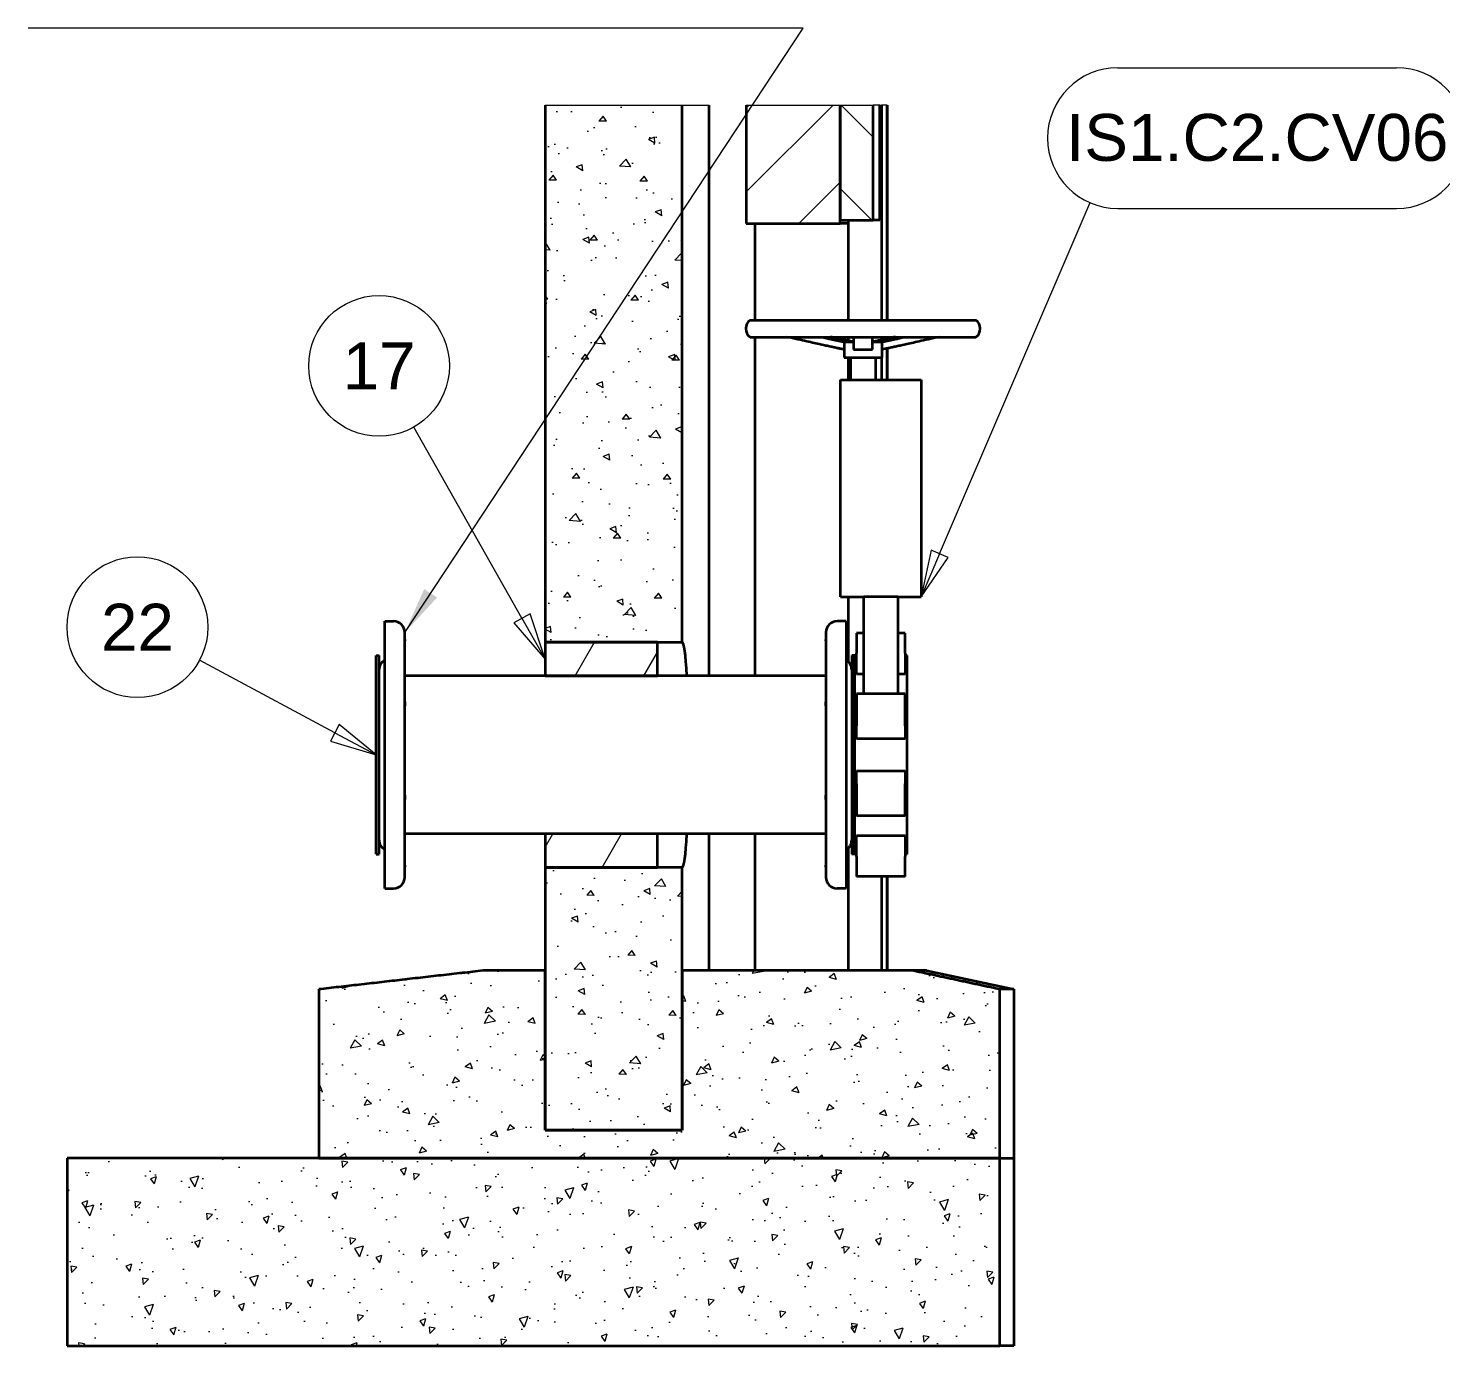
# Model space of a CAD drawing. Header units: millimetres. Extents: x 0 to 42050, y 0 to 29700.
# Drawn here: x 31745 to 35510, y 20480 to 23992 of the extents above; entities that cross this region are included whole.
import ezdxf

# ---------------------------------------------------------------- set-up
doc = ezdxf.new("R2010")
doc.units = ezdxf.units.MM
doc.header["$LTSCALE"] = 50
for name, color, linetype, lineweight in [('Hatch', 7, 'Continuous', 18), ('Symbol', 7, 'Continuous', 18), ('Visible', 7, 'Continuous', 35), ('Visible Narrow', 7, 'Continuous', 18)]:
    doc.layers.add(name, color=color, linetype=linetype, lineweight=lineweight)
doc.styles.add('Note Text', font='arial.ttf')
doc.styles.add('Title', font='arial.ttf')
doc.dimstyles.new('Default - Method 2a$7', dxfattribs={"dimscale": 50, "dimtxt": 3, "dimasz": 2.5, "dimexe": 3, "dimexo": 0.5, "dimgap": 0.7, "dimtad": 0, "dimtoh": 1, "dimdec": 1, "dimrnd": 1e-08, "dimtxsty": 'Title', "dimcen": 0.09, "dimdle": 10, "dimclrd": 256, "dimclre": 256, "dimclrt": 7, "dimazin": 2, "dimtfac": 0.833333, "dimtdec": 1, "dimtmove": 0, "dimatfit": 3, "dimfxl": 1, "dimtolj": 1, "dimlwd": -1, "dimlwe": -1, "dimarcsym": 0})
pattern_1 = [(179.33287, (0, 0), (-109.302, 160.0335), [20.1873, -222.0602]), (124.33287, (0, 0), (-132.929, -157.2129), [16.1498, -177.6481]), (229.7843, (-9.1, 13.34), (-242.231, 2.8206), [17.1566, -188.7221]), (175.5171, (-41.64, -34.12), (-147.6145, 250.4291), [30.281, -333.0903]), (225.9685, (-53.94, -13.25), (-362.2595, 28.4018), [25.7348, -283.0833]), (120.517, (-41.64, -34.12), (-362.2595, 28.4018), [24.2247, -266.4722]), (150.33287, (-48.29, -4.77), (-18.01193, 192.9591), [20.1873, -222.0602]), (95.33287, (-48.29, -4.77), (-192.4807, -73.0563), [16.1498, -177.6481]), (200.7843, (-49.79, 11.3), (-210.4926, 119.9029), [17.1566, -188.7221]), (166.83287, (0, 0), (-71.38033, -54.261), [0, -175.49482, 0, -180.33977, 0, -178.32105]), (136.83287, (0, 0), (-126.99372, -12.51874), [0, -102.8206, 0, -171.45737, 0, -67.96387]), (96.83287, (38.044, -46.43), (-86.3758, 114.98546), [0, -67.29096, 0, -209.9478, 0, -278.58458]), (86.83287, (55.1, -67.25), (-120.3342, 104.3365), [0, -87.47825, 0, -139.42687, 0, -197.83542])]
pattern_2 = [(60, (0, 0), (-137.4815, 79.37505), [])]

# ---------------------------------------------------------------- blocks, each defined once
blk = doc.blocks.new('Balloon19')
at = {"layer": 'Symbol'}
for p, q in [((651.241, 442.282), (644.015, 446.145)), ((651.477, 442.723), (651.005, 441.841)), ((651.241, 442.282), (653.446, 441.103)), ((653.446, 441.103), (651.477, 442.723)), ((651.005, 441.841), (653.446, 441.103))]:
    blk.add_line(p, q, dxfattribs=at)
at = {"layer": 'Symbol', "flags": 128}
blk.add_lwpolyline([(651.005, 441.841), (653.446, 441.103), (651.477, 442.723), (651.005, 441.841)], dxfattribs=at)
at = {"layer": 'Symbol'}
blk.add_circle((640.715, 447.909), 3.75, dxfattribs=at)
blk.add_solid([(651.005, 441.841), (653.446, 441.103), (651.477, 442.723), (651.005, 441.841)], dxfattribs=at)
at = {"layer": 'Symbol', "insert": (640.715, 447.909), "char_height": 2.5, "attachment_point": 5, "style": 'Note Text'}
blk.add_mtext('22', dxfattribs=at)
blk = doc.blocks.new('Balloon20')
at = {"layer": 'Symbol'}
for p, q in [((661.214, 448.382), (655.441, 458.576)), ((661.649, 448.629), (660.779, 448.136)), ((660.779, 448.136), (662.446, 446.207)), ((661.214, 448.382), (662.446, 446.207)), ((662.446, 446.207), (661.649, 448.629))]:
    blk.add_line(p, q, dxfattribs=at)
at = {"layer": 'Symbol', "flags": 128}
blk.add_lwpolyline([(660.779, 448.136), (662.446, 446.207), (661.649, 448.629), (660.779, 448.136)], dxfattribs=at)
at = {"layer": 'Symbol'}
blk.add_circle((653.595, 461.837), 3.75, dxfattribs=at)
blk.add_solid([(660.779, 448.136), (662.446, 446.207), (661.649, 448.629), (660.779, 448.136)], dxfattribs=at)
at = {"layer": 'Symbol', "insert": (653.595, 461.837), "char_height": 2.5, "attachment_point": 5, "style": 'Note Text'}
blk.add_mtext('17', dxfattribs=at)
blk = doc.blocks.new('Balloon44')
at = {"layer": 'Symbol'}
for p, q in [((692.983, 477.73), (707.841, 477.73)), ((683.481, 451.826), (691.51, 470.545)), ((692.983, 470.23), (707.841, 470.23)), ((683.022, 452.023), (682.496, 449.528)), ((683.941, 451.628), (683.022, 452.023)), ((683.481, 451.826), (682.496, 449.528)), ((682.496, 449.528), (683.941, 451.628))]:
    blk.add_line(p, q, dxfattribs=at)
at = {"layer": 'Symbol', "flags": 128}
blk.add_lwpolyline([(683.022, 452.023), (682.496, 449.528), (683.941, 451.628), (683.022, 452.023)], dxfattribs=at)
at = {"layer": 'Symbol'}
blk.add_circle((715.341, 473.98), 3.75, dxfattribs=at)
for centre, start, end in [((692.983, 473.98), 90, 270), ((707.841, 473.98), 270, 90)]:
    blk.add_arc(centre, 3.75, start, end, dxfattribs=at)
blk.add_solid([(683.022, 452.023), (682.496, 449.528), (683.941, 451.628), (683.022, 452.023)], dxfattribs=at)
at = {"layer": 'Symbol', "char_height": 2.5, "attachment_point": 5, "style": 'Note Text'}
for s, insert in [('IS1.C2.CV06', (700.412, 474.001)), ('18', (715.341, 474.001))]:
    blk.add_mtext(s, dxfattribs=dict(at, insert=insert))

msp = doc.modelspace()

# ---------------------------------------------------------------- hatches: boundary and pattern name
at = {"layer": 'Hatch'}
h = msp.add_hatch(dxfattribs=at)
h.set_pattern_fill('AR-CONC', color=256, scale=26.916384, angle=129.33287, style=0)
h.set_pattern_definition(pattern_1)
h.paths.add_polyline_path([(33122.28, 23787.15), (33488.15, 23787.15), (33488.15, 22355.15), (33122.28, 22355.15)])
h = msp.add_hatch(dxfattribs=at)
h.set_pattern_fill('ANSI31', color=256, scale=1270, style=0)
h.set_pattern_definition([(45, (0, 0), (-112.2532, 112.2532), [])])
h.paths.add_polyline_path([(33658.55, 23787.15), (33909.01, 23787.15), (33909.01, 23480.15), (33909.01, 23471.4), (33658.55, 23471.4)])
h = msp.add_hatch(dxfattribs=at)
h.set_pattern_fill('ANSI31', color=256, scale=1270, angle=90.00021, style=0)
h.set_pattern_definition([(135.0002, (0, 0), (-112.2528, -112.2536), [])])
h.paths.add_polyline_path([(33909.01, 23787.15), (33996.67, 23787.15), (33996.67, 23480.15), (33909.01, 23480.15)])
h = msp.add_hatch(dxfattribs=at)
h.set_pattern_fill('ANSI31', color=256, scale=1270, angle=14.99998, style=0)
h.set_pattern_definition(pattern_2)
h.paths.add_polyline_path([(33422.28, 22265.52), (33422.28, 22355.15), (33122.28, 22355.15), (33122.28, 22265.52)])
h = msp.add_hatch(dxfattribs=at)
h.set_pattern_fill('ANSI31', color=256, scale=1270, angle=14.99998, style=0)
h.set_pattern_definition(pattern_2)
h.paths.add_polyline_path([(33422.28, 21755.15), (33422.28, 21844.77), (33122.28, 21844.77), (33122.28, 21755.15)])
h = msp.add_hatch(dxfattribs=at)
h.set_pattern_fill('AR-CONC', color=256, scale=26.916384, angle=129.33287, style=0)
h.set_pattern_definition(pattern_1)
h.paths.add_polyline_path([(33122.28, 21755.15), (33122.28, 21480.15), (33122.28, 21055.15), (33488.15, 21055.15), (33488.15, 21480.15), (33488.15, 21755.15)])
h = msp.add_hatch(dxfattribs=at)
h.set_pattern_fill('AR-CONC', color=256, scale=26.916384, angle=144.33285, style=0)
h.set_pattern_definition([(194.33285, (0, 0), (-146.9973, 126.2911), [20.1873, -222.0602]), (139.33285, (0, 0), (-87.7099, -186.2605), [16.1498, -177.6481]), (244.7843, (-12.25, 10.52), (-234.70725, -59.96945), [17.1566, -188.7221]), (190.51705, (-31.4, -43.73), (-207.4004, 203.6906), [30.281, -333.0903]), (240.9685, (-48.67, -26.76), (-357.2668, -66.3254), [25.7348, -283.0833]), (135.517, (-31.4, -43.73), (-357.2668, -66.3254), [24.2247, -266.4722]), (165.33285, (-45.41, -17.1), (-67.3396, 181.7224), [20.1873, -222.0602]), (110.33285, (-45.4, -17.1), (-167.0137, -120.3845), [16.1498, -177.6481]), (215.7843, (-51.02, -1.96), (-234.35336, 61.3379), [17.1566, -188.7221]), (181.83285, (0, 0), (-54.90435, -70.88667), [0, -175.49482, 0, -180.33977, 0, -178.32105]), (151.83285, (0, 0), (-119.42644, -44.96052), [0, -102.8206, 0, -171.45737, 0, -67.96387]), (111.83285, (48.764, -35), (-113.19301, 88.71177), [0, -67.29096, 0, -209.9478, 0, -278.58458]), (101.83285, (70.63, -50.69), (-143.23814, 69.6366), [0, -87.47825, 0, -139.42687, 0, -197.83542])])
h.paths.add_polyline_path([(32518.77, 20980.15), (34334.78, 20980.15), (34334.78, 21430.15), (34101.61, 21480.15), (33488.15, 21480.15), (33488.15, 21055.15), (33122.28, 21055.15), (33122.28, 21480.15), (32957.18, 21480.15), (32518.77, 21430.15)])
h = msp.add_hatch(dxfattribs=at)
h.set_pattern_fill('AR-CONC', color=256, scale=26.916384, angle=204.33305, style=0)
h.set_pattern_definition([(254.33305, (0, 0), (-182.8697, -64.1585), [20.1873, -222.0602]), (199.33305, (0, 0), (117.452, -169.0889), [16.1498, -177.6481]), (304.7845, (-15.24, -5.35), (-65.41775, -233.2474), [17.1566, -188.7221]), (250.51725, (22.18, -49.05), (-280.1011, -77.7697), [30.281, -333.0903]), (300.9687, (-1.16, -55.53), (-121.1927, -342.5653), [25.7348, -283.0833]), (195.5172, (22.18, -49.05), (-121.1927, -342.5653), [24.2247, -266.4722]), (225.33305, (-7.89, -47.88), (-191.0461, 32.5427), [20.1873, -222.0602]), (170.33305, (-7.89, -47.88), (20.7499, -204.8303), [16.1498, -177.6481]), (275.7845, (-23.81, -45.17), (-170.2962, -172.2876), [17.1566, -188.7221]), (241.83305, (0, 0), (33.93777, -82.99178), [0, -175.49482, 0, -180.33977, 0, -178.32105]), (211.83305, (0, 0), (-20.77584, -125.90667), [0, -102.8206, 0, -171.45737, 0, -67.96387]), (171.83305, (54.69, 24.73), (-133.42297, -53.6726), [0, -67.29096, 0, -209.9478, 0, -278.58458]), (161.83305, (79.22, 35.82), (-131.92582, -89.23003), [0, -87.47825, 0, -139.42687, 0, -197.83542])])
h.paths.add_polyline_path([(31848.58, 20480.15), (34334.78, 20480.15), (34334.78, 20980.15), (32518.77, 20980.15), (31848.58, 20980.15)])

# ---------------------------------------------------------------- linework, layer by layer
at = {"layer": 'Visible', "color": 9, "true_color": 0xc0c0c0}
for p, q in [((33122.28, 23787.15), (33122.28, 22355.15)), ((33488.15, 22355.15), (33488.15, 23787.15)), ((33559.78, 22265.52), (33559.78, 23787.15)), ((33122.28, 22355.15), (33488.15, 22355.15)), ((33559.78, 21480.15), (33559.78, 21844.77)), ((33122.28, 21755.15), (33122.28, 21055.15)), ((33488.15, 21755.15), (33122.28, 21755.15)), ((33488.15, 21055.15), (33488.15, 21755.15)), ((33122.28, 21480.15), (32957.18, 21480.15)), ((33122.28, 21055.15), (33122.28, 21480.15)), ((34101.61, 21480.15), (33488.15, 21480.15)), ((33488.15, 21480.15), (33488.15, 21055.15)), ((34139.17, 21480.15), (34101.61, 21480.15)), ((34139.17, 21480.15), (34371.93, 21430.15)), ((32518.77, 21430.15), (32518.77, 20980.15)), ((34334.78, 20980.15), (34334.78, 21430.15)), ((34371.93, 21430.15), (34334.78, 21430.15)), ((34371.93, 21430.15), (34371.93, 20980.15)), ((33122.28, 21055.15), (33488.15, 21055.15)), ((33488.15, 21055.15), (33122.28, 21055.15)), ((34334.78, 20980.15), (31848.58, 20980.15)), ((31848.58, 20980.15), (31848.58, 20480.15)), ((32518.77, 20980.15), (34334.78, 20980.15)), ((34334.78, 20480.15), (34334.78, 20980.15)), ((34334.78, 20980.15), (34371.93, 20980.15)), ((34334.78, 20980.15), (34371.93, 20980.15)), ((34371.93, 20980.15), (34371.93, 20480.15)), ((31848.58, 20480.15), (34334.78, 20480.15)), ((34371.93, 20480.15), (34334.78, 20480.15))]:
    msp.add_line(p, q, dxfattribs=at)
at = {"layer": 'Visible'}
for p, q in [((33658.55, 23787.15), (33658.55, 23471.4)), ((33909.01, 23471.4), (33909.01, 23787.15)), ((33909.01, 23787.15), (33909.01, 23480.15)), ((33996.67, 23480.15), (33996.67, 23787.15)), ((34014.65, 23480.15), (34014.65, 23787.15)), ((34018.77, 23787.15), (34018.77, 23213.9)), ((34033.86, 23213.9), (34033.86, 23787.15)), ((34034.36, 23787.15), (34034.36, 23213.9)), ((34034.43, 23787.15), (34034.43, 23213.9)), ((33658.55, 23471.4), (33909.01, 23471.4)), ((33682.72, 23213.9), (33682.72, 23471.4)), ((33909.01, 23480.15), (33996.67, 23480.15)), ((33931.35, 23471.4), (33909.01, 23471.4)), ((33931.35, 23213.9), (33931.35, 23480.15)), ((34014.65, 23480.15), (33996.67, 23480.15)), ((33668.97, 23213.9), (34270.59, 23213.9)), ((33668.97, 23168.9), (34270.59, 23168.9)), ((33682.72, 22265.52), (33682.72, 23168.9)), ((33931.35, 23158.61), (33931.35, 23168.9)), ((34018.77, 23168.9), (34018.77, 23160.82)), ((34033.86, 23164.05), (34033.86, 23168.9)), ((34034.36, 23168.9), (34034.36, 23164.16)), ((34034.43, 23168.9), (34034.43, 23164.17)), ((33919.78, 23155.91), (33919.78, 23135.53)), ((33919.78, 23155.91), (33944.78, 23155.91)), ((33919.78, 23135.53), (33919.78, 23113.9)), ((33944.78, 23135.53), (33994.78, 23135.53)), ((33994.78, 23155.91), (34019.78, 23155.91)), ((34019.78, 23155.91), (34019.78, 23135.53)), ((34019.78, 23135.53), (34019.78, 23113.9)), ((34033.86, 23055.15), (34033.86, 23138.37)), ((34034.36, 23138.47), (34034.36, 23055.15)), ((34034.43, 23138.48), (34034.43, 23055.15)), ((33919.78, 23113.9), (34019.78, 23113.9)), ((33931.35, 23055.15), (33931.35, 23113.9)), ((33936.03, 23113.9), (33936.03, 23055.15)), ((34003.53, 23113.9), (34003.53, 23055.15)), ((34018.77, 23113.9), (34018.77, 23055.15)), ((33909.78, 23055.15), (34124.78, 23055.15)), ((33909.78, 22476.4), (33909.78, 23055.15)), ((34124.78, 23055.15), (34124.78, 22476.4)), ((33909.78, 22476.4), (33972.28, 22476.4)), ((33931.35, 22302.46), (33931.35, 22476.4)), ((34062.28, 22476.4), (33972.28, 22476.4)), ((33972.28, 22217.45), (33972.28, 22476.4)), ((34062.28, 22476.4), (34062.28, 22217.45)), ((34062.28, 22476.4), (34124.78, 22476.4)), ((32694.78, 21698.9), (32694.78, 22411.4)), ((32694.78, 22411.4), (32718.53, 22411.4)), ((33924.78, 22411.4), (33901.03, 22411.4)), ((33924.78, 22411.4), (33924.78, 21698.9)), ((32748.53, 22363.05), (32748.53, 22381.4)), ((33871.03, 22381.4), (33871.03, 22363.05)), ((33952.28, 22379.81), (33952.28, 22326.11)), ((33972.28, 22379.81), (33952.28, 22379.81)), ((34082.28, 22379.81), (34062.28, 22379.81)), ((34082.28, 22326.11), (34082.28, 22379.81)), ((32748.53, 22363.05), (32748.53, 22358.87)), ((32748.53, 22196.6), (32748.53, 22358.87)), ((33422.28, 22355.15), (33122.28, 22355.15)), ((33122.28, 22355.15), (33122.28, 22265.52)), ((33422.28, 22265.52), (33422.28, 22355.15)), ((33871.03, 22358.87), (33871.03, 22363.05)), ((33871.03, 22358.87), (33871.03, 22196.6)), ((32672.28, 21790.15), (32672.28, 22320.15)), ((32672.28, 22320.15), (32679.78, 22320.15)), ((32679.78, 21790.15), (32679.78, 22320.15)), ((33939.78, 22320.15), (33939.78, 21790.15)), ((33947.28, 22320.15), (33939.78, 22320.15)), ((33947.28, 22320.15), (33947.28, 21790.15)), ((33947.28, 22320.15), (33947.28, 21790.15)), ((33952.28, 22320.15), (33947.28, 22320.15)), ((33952.28, 22270.4), (33952.28, 22326.11)), ((34082.28, 22326.11), (34082.28, 22270.4)), ((34087.28, 22320.15), (34082.28, 22320.15)), ((34087.28, 21790.15), (34087.28, 22320.15)), ((33871.03, 22265.52), (32748.53, 22265.52)), ((33122.28, 22265.52), (33422.28, 22265.52)), ((33972.28, 22270.4), (33952.28, 22270.4)), ((34082.28, 22270.4), (34062.28, 22270.4)), ((33952.28, 22217.45), (33952.28, 22132.27)), ((34082.28, 22217.45), (33952.28, 22217.45)), ((34082.28, 22132.27), (34082.28, 22217.45)), ((32748.53, 22196.6), (32748.53, 22185.68)), ((32748.53, 21947.29), (32748.53, 22185.68)), ((33871.03, 22185.68), (33871.03, 22196.6)), ((33871.03, 22185.68), (33871.03, 21947.29)), ((33952.28, 22098.06), (33952.28, 22132.27)), ((34082.28, 22132.27), (34082.28, 22098.06)), ((34082.28, 22098.06), (33952.28, 22098.06)), ((33952.28, 22012.23), (34082.28, 22012.23)), ((33952.28, 21978.03), (33952.28, 22012.23)), ((34082.28, 22012.23), (34082.28, 21978.03)), ((33952.28, 21978.03), (33952.28, 21892.84)), ((34082.28, 21892.84), (34082.28, 21978.03)), ((32748.53, 21947.29), (32748.53, 21936.02)), ((32748.53, 21761.16), (32748.53, 21936.02)), ((33871.03, 21936.02), (33871.03, 21947.29)), ((33871.03, 21936.02), (33871.03, 21761.16)), ((34082.28, 21892.84), (33952.28, 21892.84)), ((33871.03, 21844.77), (32748.53, 21844.77)), ((33422.28, 21844.77), (33122.28, 21844.77)), ((33122.28, 21844.77), (33122.28, 21755.15)), ((33422.28, 21755.15), (33422.28, 21844.77)), ((33682.72, 21480.15), (33682.72, 21844.77)), ((33952.28, 21839.89), (34082.28, 21839.89)), ((33952.28, 21784.18), (33952.28, 21839.89)), ((34082.28, 21839.89), (34082.28, 21784.18)), ((33931.35, 21480.15), (33931.35, 21807.83)), ((32672.28, 21790.15), (32679.78, 21790.15)), ((33947.28, 21790.15), (33939.78, 21790.15)), ((33952.28, 21790.15), (33947.28, 21790.15)), ((33952.28, 21784.18), (33952.28, 21730.48)), ((34087.28, 21790.15), (34082.28, 21790.15)), ((34082.28, 21730.48), (34082.28, 21784.18)), ((32748.53, 21761.16), (32748.53, 21756.15)), ((32748.53, 21728.9), (32748.53, 21756.15)), ((33122.28, 21755.15), (33422.28, 21755.15)), ((33871.03, 21756.15), (33871.03, 21761.16)), ((33871.03, 21756.15), (33871.03, 21728.9)), ((34082.28, 21730.48), (33952.28, 21730.48)), ((34018.77, 21730.48), (34018.77, 21480.15)), ((34033.86, 21480.15), (34033.86, 21730.48)), ((34034.36, 21730.48), (34034.36, 21480.15)), ((34034.43, 21730.48), (34034.43, 21480.15)), ((32694.78, 21698.9), (32718.53, 21698.9)), ((33924.78, 21698.9), (33901.03, 21698.9))]:
    msp.add_line(p, q, dxfattribs=at)
for centre, radius, start, end in [((33684.78, 23191.4), 27.5, 125.0968, 234.9032), ((34254.78, 23191.4), 27.5, 305.0968, 54.9032), ((32718.53, 22381.4), 30, 0, 90), ((33901.03, 22381.4), 30, 90, 180), ((32707.28, 22282.65), 27.5, 117.03569, 180), ((33912.28, 22282.65), 27.5, 0, 62.96431), ((32707.28, 21827.65), 27.5, 180, 242.96431), ((33912.28, 21827.65), 27.5, 297.03569, 0), ((32718.53, 21728.9), 30, 270, 0), ((33901.03, 21728.9), 30, 180, 270)]:
    msp.add_arc(centre, radius, start, end, dxfattribs=at)
at = {"layer": 'Visible', "color": 9, "true_color": 0xc0c0c0}
for start_param, end_param in [(2.3479457, 3.1415927), (0, 0.793647)]:
    msp.add_ellipse((33488.15, 22055.15), major_axis=(0, -300), ratio=0.0573097, start_param=start_param, end_param=end_param, dxfattribs=at)
at = {"layer": 'Visible'}
for points, weights in [([(33919.78, 23135.53), (33891.58, 23141.01), (33766.55, 23168.9)], [1, 1.35931691358, 1.06384969034]), ([(33858.44, 23168.9), (33901.4, 23159.48), (33919.78, 23155.91)], [1.19278644176, 1.20625508993, 1]), ([(33944.78, 23155.91), (33926.4, 23159.48), (33883.44, 23168.9)], [1, 1.20625508993, 1.19278644176]), ([(33944.78, 23168.9), (33944.78, 23141.01), (33944.78, 23135.53)], [1.06384969035, 1.35931691357, 1]), ([(34056.12, 23168.9), (34013.17, 23159.48), (33994.78, 23155.91)], [1.19278644176, 1.20625508993, 1]), ([(33994.78, 23135.53), (33994.78, 23141.01), (33994.78, 23168.9)], [1, 1.35931691358, 1.06384969034]), ([(34019.78, 23155.91), (34038.17, 23159.48), (34081.12, 23168.9)], [1, 1.20625508993, 1.19278644176]), ([(34173.02, 23168.9), (34047.99, 23141.01), (34019.78, 23135.53)], [1.06384969035, 1.35931691357, 1])]:
    msp.add_rational_spline(points, weights, degree=2, dxfattribs=at)
for points, knots in [([(32748.53, 22358.87), (32748.53, 22359.31), (32748.53, 22359.72), (32748.53, 22361.18), (32748.53, 22362), (32748.53, 22362.76), (32748.53, 22362.93), (32748.53, 22363.05)], [-2.19527918, -2.19527918, -2.19527918, -2.19527918, -2.09934923, -2.09934923, -1.8229843, -1.8229843, -1.70977025, -1.70977025, -1.70977025, -1.70977025]), ([(33871.03, 22363.05), (33871.03, 22362.95), (33871.03, 22362.81), (33871.04, 22362.14), (33871.04, 22361.35), (33871.03, 22359.86), (33871.03, 22359.39), (33871.03, 22358.87)], [-2.19527918, -2.19527918, -2.19527918, -2.19527918, -2.09934923, -2.09934923, -1.8229843, -1.8229843, -1.70977025, -1.70977025, -1.70977025, -1.70977025]), ([(32748.53, 22185.68), (32748.53, 22186.01), (32748.53, 22186.35), (32748.53, 22190.08), (32748.53, 22193.28), (32748.53, 22196.27), (32748.53, 22196.44), (32748.53, 22196.6)], [-3.22529875, -3.22529875, -3.22529875, -3.22529875, -3.17709695, -3.17709695, -2.68834505, -2.68834505, -2.65935601, -2.65935601, -2.65935601, -2.65935601]), ([(33871.03, 22196.6), (33871.03, 22195.97), (33871.03, 22195.31), (33871.04, 22192.7), (33871.04, 22190.6), (33871.03, 22187.51), (33871.03, 22186.6), (33871.03, 22185.68)], [-2.19527918, -2.19527918, -2.19527918, -2.19527918, -2.09934923, -2.09934923, -1.8229843, -1.8229843, -1.70977025, -1.70977025, -1.70977025, -1.70977025]), ([(32748.53, 21936.02), (32748.53, 21936.69), (32748.53, 21937.37), (32748.53, 21940.11), (32748.53, 21942.27), (32748.53, 21945.43), (32748.53, 21946.35), (32748.53, 21947.29)], [-2.19527918, -2.19527918, -2.19527918, -2.19527918, -2.09934923, -2.09934923, -1.8229843, -1.8229843, -1.70977025, -1.70977025, -1.70977025, -1.70977025]), ([(33871.03, 21947.29), (33871.03, 21946.5), (33871.03, 21945.71), (33871.04, 21942.68), (33871.04, 21940.51), (33871.03, 21937.62), (33871.03, 21936.81), (33871.03, 21936.02)], [-2.19527918, -2.19527918, -2.19527918, -2.19527918, -2.09934923, -2.09934923, -1.8229843, -1.8229843, -1.70977025, -1.70977025, -1.70977025, -1.70977025]), ([(32748.53, 21756.15), (32748.53, 21756.31), (32748.53, 21756.51), (32748.53, 21757.4), (32748.53, 21758.35), (32748.53, 21760.05), (32748.53, 21760.58), (32748.53, 21761.16)], [-2.19527918, -2.19527918, -2.19527918, -2.19527918, -2.09934923, -2.09934923, -1.8229843, -1.8229843, -1.70977025, -1.70977025, -1.70977025, -1.70977025]), ([(33871.03, 21761.16), (33871.03, 21760.67), (33871.03, 21760.21), (33871.04, 21758.55), (33871.04, 21757.57), (33871.03, 21756.58), (33871.03, 21756.34), (33871.03, 21756.15)], [-2.19527918, -2.19527918, -2.19527918, -2.19527918, -2.09934923, -2.09934923, -1.8229843, -1.8229843, -1.70977025, -1.70977025, -1.70977025, -1.70977025])]:
    msp.add_open_spline(points, degree=3, knots=knots, dxfattribs=at)
at = {"layer": 'Visible', "color": 9, "true_color": 0xc0c0c0}
for points, weights in [([(32957.18, 21480.15), (32735.51, 21454.87), (32518.77, 21430.15)], [1, 1.00006347445, 1]), ([(34334.78, 21430.15), (34217.54, 21455.29), (34101.61, 21480.15)], [1, 1.00001551081, 1])]:
    msp.add_rational_spline(points, weights, degree=2, dxfattribs=at)
at = {"layer": 'Visible Narrow', "color": 9, "true_color": 0xc0c0c0}
for p, q in [((33122.28, 23787.15), (33488.15, 23787.15)), ((33488.15, 23787.15), (33559.78, 23787.15))]:
    msp.add_line(p, q, dxfattribs=at)
at = {"layer": 'Visible Narrow'}
for p, q in [((33658.55, 23787.15), (33909.01, 23787.15)), ((33909.01, 23787.15), (33996.67, 23787.15)), ((34014.65, 23787.15), (33996.67, 23787.15)), ((34014.65, 23787.15), (34018.77, 23787.15)), ((34033.86, 23787.15), (34018.77, 23787.15)), ((34033.86, 23787.15), (34034.36, 23787.15)), ((34034.43, 23787.15), (34034.36, 23787.15))]:
    msp.add_line(p, q, dxfattribs=at)

# ---------------------------------------------------------------- block references
at = {"layer": 'Symbol', "xscale": 50, "yscale": 50, "zscale": 50}
for name in ['Balloon44', 'Balloon20', 'Balloon19']:
    msp.add_blockref(name, (0, 0), dxfattribs=at)

# ---------------------------------------------------------------- leaders
at = {"layer": 'Symbol', "annotation_type": 0, "has_hookline": 1, "hookline_direction": 1, "text_width": 1940.28}
msp.add_leader([(32748.53, 22381.4), (33809.87, 23991.85), (33684.87, 23991.85)], dimstyle='Default - Method 2a$7', override={"dimgap": 0, "dimtad": 1}, dxfattribs=at)

doc.saveas('drawing.dxf')
